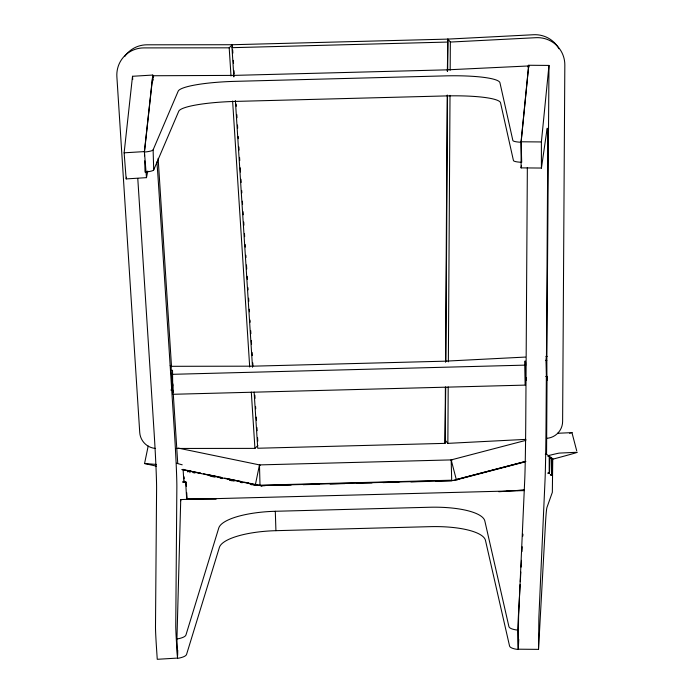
<?xml version="1.0" encoding="UTF-8"?>
<svg xmlns="http://www.w3.org/2000/svg" width="694" height="694" viewBox="0 0 694 694"><rect width="100%" height="100%" fill="white"/><g stroke="black" fill="none" stroke-linecap="round" stroke-linejoin="round"><path stroke-width="1.04" d="M254.117 392.101L257.726 448.246L445.045 443.362L445.392 387.113M445.548 362.242L447.205 95.061M447.352 71.265L447.873 39.107L533.582 34.735A28.046 27.56 -40.9 0 1 558.974 48.771M445.045 443.362L445.713 387.113M445.869 361.453L447.526 95.356M447.682 70.476L447.873 39.107L232.325 44.728L146.998 44.806A28.046 27.404 46.3 0 0 124.677 56.535M525.931 439.371L447.856 443.362L448.203 386.931M448.359 361.843L450.016 95.356M450.172 70.276L450.345 42.056L447.873 39.107M546.69 380.529L546.091 360.559L546.447 356.516L546.69 380.529L548.98 65.427L528.681 65.262L521.081 141.784L521.116 167.965L521.489 165.415M526.399 377.848L526.408 380.104M528.663 67.396L528.681 65.262M527.336 167.601A56.101 0.815 -89.5 0 1 527.293 176.432L525.774 419.055A56.101 0.815 -89.5 0 1 524.768 479.034L518.583 617.001L518.218 649.194L538.518 649.367L538.882 617.174L545.076 479.198A56.101 0.815 -89.5 0 0 546.074 419.228L547.592 176.597A56.101 0.815 -89.5 0 0 547.106 128.633L541.424 168.13L541.389 141.949L548.98 65.427M548.251 456.409L549.518 456.418L549.37 473.256L549.223 456.201L546.56 454.258L547.046 376.486L545.77 376.478M550.672 458.17L552.745 458.769L552.346 492.298L546.993 507.349A390.453 5.656 -89.5 0 0 545.423 524.378L538.518 649.367M551.938 458.179L551.799 475.017L551.643 457.971L549.518 456.418M520.127 584.556L517.62 630.091L518.245 649.497A15.173 4.468 -1.9 0 1 509.552 646.001L485.479 540.435A56.101 16.509 -1.9 0 0 430.211 526.659L275.926 530.676A56.101 16.509 -1.9 0 0 219.408 547.366L186.565 654.416A15.173 4.468 -1.9 0 1 177.56 658.372L176.935 638.974L180.735 499.55L524.239 490.597M177.638 655.466L177.733 650.269M520.292 581.65L520.83 571.96M521.09 567.111L521.472 560.336M521.949 551.609L522.218 546.768M522.808 536.106L522.912 534.172M518.513 644.648L518.756 639.434M158.137 158.336L171.444 365.478L171.097 369.512L172.381 389.577L171.114 389.655M525.332 385.109L525.089 361.106L525.332 385.109L172.771 394.296L172.528 370.292L170.429 370.344M172.381 389.577L172.45 388.822M172.771 394.296L172.936 383.956M144.716 160.843L145.046 172.121A14.765 2.316 -1.7 0 0 153.704 169.917L178.757 111.231A56.101 8.788 -1.7 0 1 235.63 101.402L445.427 95.937A56.101 8.788 -1.7 0 1 500.548 102.842L513.447 160.548A14.765 2.316 -1.7 0 0 521.697 162.309L521.107 142.261L528.689 65.956L447.361 69.834L233.765 75.394L152.81 75.75L144.456 152.073L144.569 155.829M147.744 171.062L146.486 177.647L126.152 178.922L124.131 152.819L132.511 76.279L152.775 75.056L153.053 79.324M146.486 177.647L144.395 151.596L152.775 75.056M233.861 76.834L231.987 47.678L232.325 44.728L229.194 47.825L143.858 47.903A28.046 27.404 46.3 0 0 116.878 76.782L139.737 432.518A16.829 16.439 46.3 0 0 155.265 448.419M126.221 178.87L126.534 177.222M156.497 466.16L144.56 463.54L148.186 446.051M256.572 485.384L255.366 484.785L259.478 464.902L451.178 459.905L521.047 441.618A33.659 0.52 -14.6 0 1 525.844 440.369M153.704 169.917L153.114 149.869L178.176 91.183A56.101 8.788 -1.7 0 1 235.04 81.354L444.837 75.889A56.101 8.788 -1.7 0 1 499.958 82.794L512.866 140.5A14.765 2.316 -1.7 0 0 521.107 142.261M176.172 448.463L254.932 448.385L257.873 445.487M451.976 460.304L451.178 459.905L456.305 479.545L525.315 461.493M525.887 461.363L452.453 480.578L260.753 485.574L249.71 483.284M453.867 480.534L524.326 462.091M498.804 491.734L523.979 489.999M506.585 491.274L508.693 491.083M124.131 152.819L144.395 151.596M170.177 365.556L171.444 365.478M171.47 385.621L172.737 385.543M176.458 463.245L182.21 464.815M182.6 481.94L184.43 482.061L184.361 481.011M183.164 482.139L184.43 482.061M450.345 42.056L536.046 37.684A28.046 27.56 -40.9 0 1 564.829 65.115L562.617 421.501A16.829 16.535 -40.9 0 1 546.482 438.33M525.445 357.072L444.837 361.184L253.137 366.172L170.785 366.311M557.551 433.29L571.951 432.614L576.688 450.727M517.073 490.554L524.404 490.216M231.987 47.678L447.535 42.065M172.181 374.326L524.733 365.139M171.028 390.314L173.127 390.262M183.112 481.983L186.079 482.13L186.33 486.329M183.537 482.2L186.079 482.13M178.028 448.072L259.478 464.902L260.007 485.201L451.699 480.205L451.178 459.905M265.177 485.679L261.187 485.783L255.158 484.542M276.16 485.392L291.133 485.002M303.113 484.69L319.093 484.273M330.075 483.987L345.048 483.597M372.01 482.894L356.603 483.076M382.993 482.608L398.963 482.191M410.943 481.879L425.925 481.489M435.901 481.228L451.881 480.812M176.935 638.974A15.173 4.468 -1.9 0 0 185.931 635.019L218.775 527.969A56.101 16.509 -1.9 0 1 275.301 511.278L429.586 507.253A56.101 16.509 -1.9 0 1 484.846 521.038L508.919 626.604A15.173 4.468 -1.9 0 0 517.62 630.091M185.645 481.914L186.669 498.726L216.094 499.168M189.193 498.925L186.669 498.726M200.722 498.856L202.813 498.847M521.081 141.784L541.389 141.949M521.142 167.879L541.441 168.052M545.9 356.378L547.167 356.386M545.545 360.412L546.811 360.42M545.284 454.249L546.56 454.258M547.956 456.192L549.223 456.201M550.377 457.962L551.643 457.971M551.478 458.76L552.745 458.769M547.818 473.03L549.084 473.039M548.104 473.247L549.37 473.256M550.238 474.8L551.504 474.809M550.524 475.008L551.799 475.017M144.578 463.531L156.341 464.416M183.416 469.586L188.438 470.619M189.445 470.827L191.449 471.243M194.467 471.868L200.488 473.117M203.507 473.733L205.511 474.149M206.517 474.358L211.54 475.399M213.552 475.815L218.567 476.847M219.573 477.056L221.586 477.472M224.596 478.097L235.648 480.378M236.654 480.586L241.677 481.627M243.681 482.044L248.704 483.085M182.834 469.586L184.847 470.003M186.86 470.419L188.863 470.836M189.87 471.044L194.893 472.076M196.896 472.493L200.922 473.325M206.942 474.575L211.965 475.607M212.971 475.815L219 477.064M219.998 477.272L222.011 477.689M227.033 478.721L236.073 480.595M237.079 480.803L242.102 481.836M247.125 482.877L249.129 483.293M250.135 483.501L252.148 483.918M181.767 469.569L255.366 484.785M192.984 472.588L194.988 473.004M210.056 476.119L215.079 477.151M220.102 478.192L222.106 478.608M230.148 480.265L234.164 481.098M240.193 482.347L242.197 482.764M250.23 484.421L252.243 484.837M253.249 485.045L255.253 485.462M229.567 480.274L231.579 480.69M456.305 479.545L457.112 479.953M259.478 464.902L260.285 465.301M260.007 485.201L261.846 486.112M445.383 440.412L447.856 443.362M189.896 471.668L189.956 472.701M232.325 44.728L232.464 46.888M232.663 49.942L232.863 53.074M233.331 60.369L233.531 63.501M233.991 70.641L234.208 73.937M236.142 104.109L236.281 106.269M236.819 114.614L237.018 117.746M237.487 125.05L237.686 128.173M238.224 136.501L238.363 138.661M238.892 146.955L239.1 150.086M239.569 157.382L239.768 160.514M240.237 167.809L240.506 171.991M240.974 179.295L241.174 182.418M241.694 190.486L241.842 192.854M242.38 201.199L242.579 204.322M243.047 211.627L243.256 214.758M243.724 222.063L243.924 225.186M244.462 233.531L244.661 236.663M245.164 244.47L245.329 247.099M245.858 255.262L245.997 257.526M246.483 264.987L246.734 269.003M247.203 276.299L247.411 279.43M247.94 287.654L248.079 289.866M248.617 298.212L248.816 301.335M249.328 309.246L249.484 311.771M250.013 320.047L250.152 322.207M250.69 330.544L250.89 333.675M251.332 340.563L251.566 344.103M252.096 352.439L252.304 355.58M252.772 362.884L252.972 366.016M254.845 395.224L255.045 398.347M255.566 406.424L255.722 408.783M256.26 417.129L256.459 420.252M256.927 427.556L257.127 430.688M257.578 437.732L257.795 441.115M235.387 100.587L252.521 367.265M229.194 47.825L230.998 75.984M232.611 101.02L249.701 367.022M251.306 392.058L254.932 448.385M173.049 390.401L173.179 392.336M173.361 395.25L177.725 463.167M132.511 76.279L132.719 79.48M186.712 492.636L187.033 497.884M187.762 470.957L187.822 472.015M183.667 469.456L183.728 470.506M184.11 476.813L184.24 478.912M183.103 469.257L183.867 481.862M275.301 511.278L275.926 530.676M180.735 499.55L180.77 500.764M528.689 65.956L528.724 67.205M527.978 65.973L528.013 67.231M525.601 362.32L525.696 365.478M447.361 69.834L447.396 71.083M233.765 75.394L233.809 76.652M153.521 75.733L153.556 76.982M152.81 75.75L152.845 76.999M152.923 79.506L152.958 80.764M153.114 149.869A14.765 2.316 -1.7 0 1 144.456 152.073M156.896 161.876A56.101 1.518 86.5 0 1 158.614 186.035L174.177 428.215A56.101 1.518 86.5 0 1 176.849 488.099L175.756 625.381A17.081 0.46 86.5 0 0 176.614 644.301L177.517 658.077L157.252 659.3L156.35 645.533A17.081 0.46 86.5 0 1 155.491 626.604L156.584 489.322A56.101 1.518 86.5 0 0 153.912 429.439L138.349 187.267A56.101 1.518 86.5 0 0 137.768 178.453M571.951 432.614A33.659 0.52 -14.6 0 1 571.552 432.856M570.294 433.264A33.659 0.52 -14.6 0 1 569.713 433.446M548.763 455.507A33.659 0.52 -14.6 0 1 559.364 453.095L577.087 452.262A33.659 0.52 -14.6 0 1 551.817 459.428M551.262 457.407L551.53 474.453L551.262 457.407"/></g></svg>
